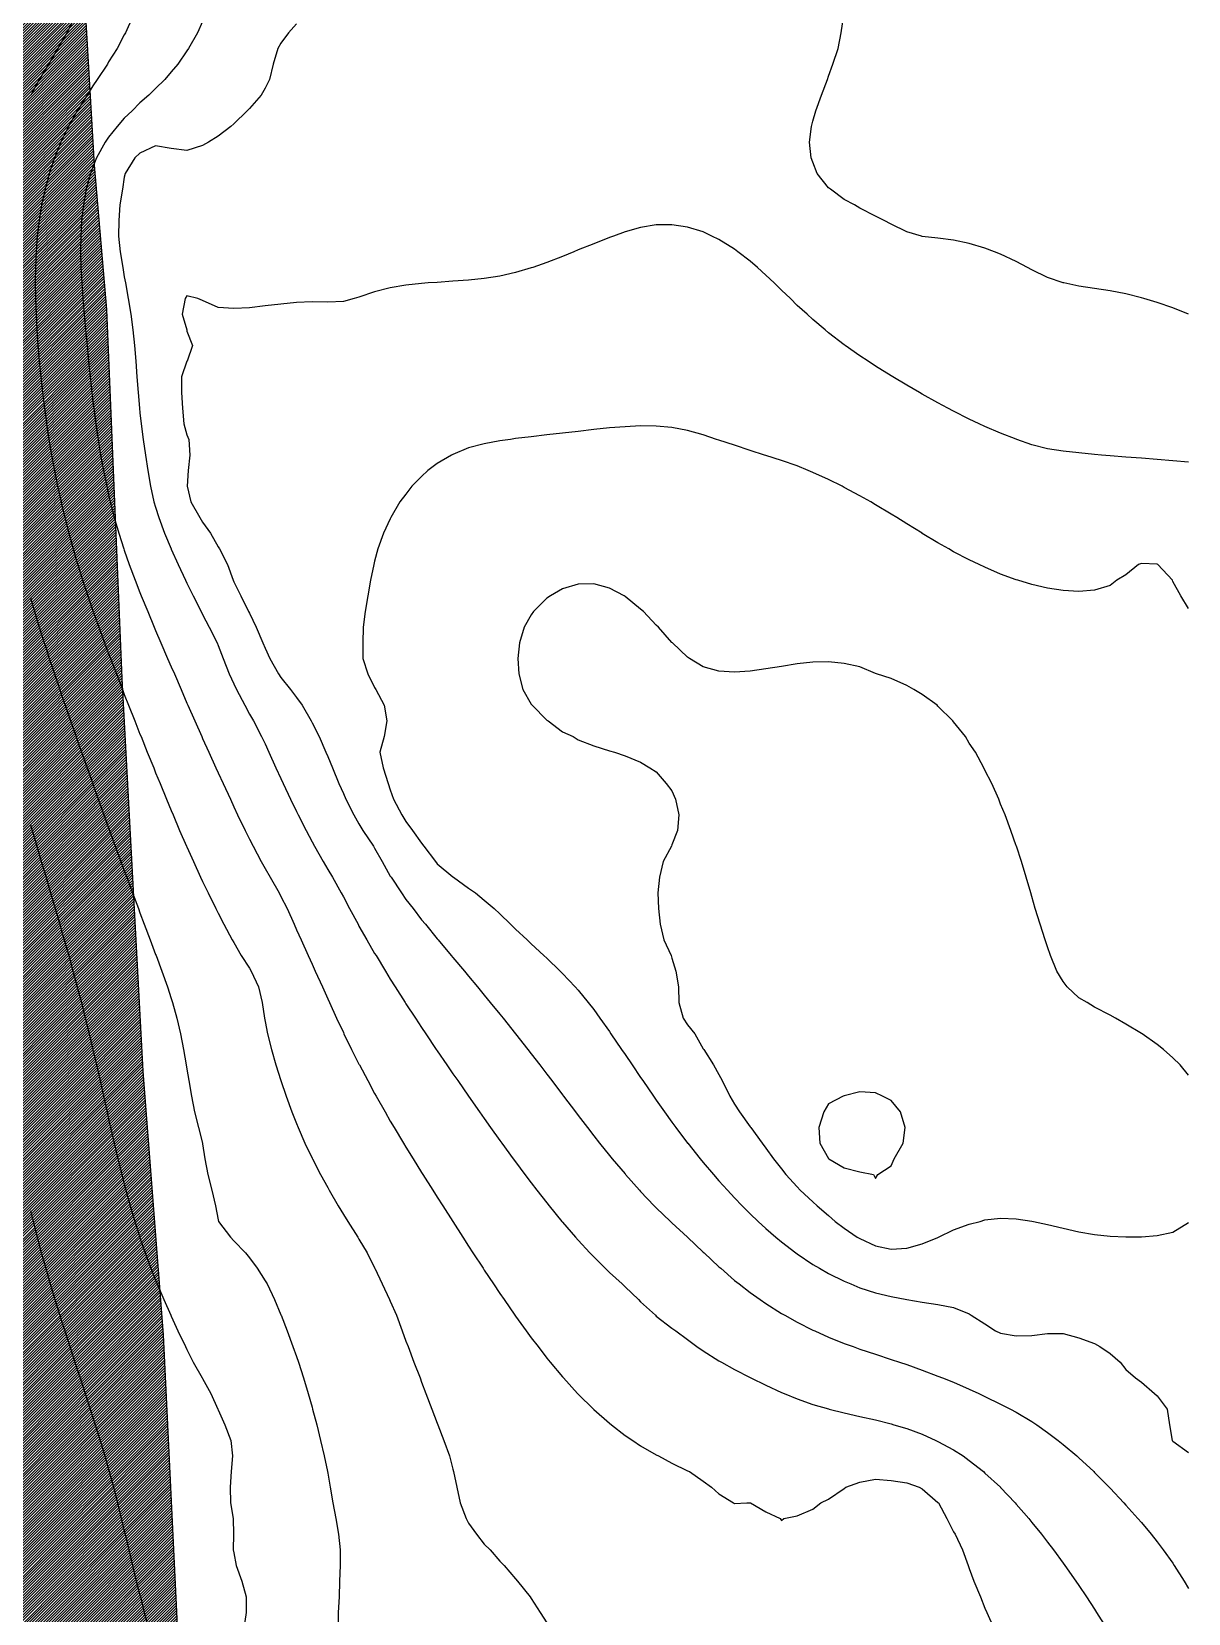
# Model space of a CAD drawing. Extents: x 771911 to 772814, y 1416488 to 1417835.
# Drawn here: x 772542.5 to 772616.4, y 1417124.1 to 1417225.3 of the extents above; entities that cross this region are included whole.
import ezdxf

# ---------------------------------------------------------------- set-up
doc = ezdxf.new("R2010")
doc.units = 0
doc.header["$MEASUREMENT"] = 0
doc.layers.get('0').update_dxf_attribs({"color": 1, "linetype": 'CONTINUOUS'})
for name, color, linetype in [('735.5', 1, 'CONTINUOUS'), ('736', 1, 'CONTINUOUS'), ('736.5', 1, 'CONTINUOUS'), ('737', 1, 'CONTINUOUS'), ('737.5', 1, 'CONTINUOUS'), ('738', 1, 'CONTINUOUS'), ('738.5', 1, 'CONTINUOUS'), ('739', 1, 'CONTINUOUS'), ('739.5', 1, 'CONTINUOUS'), ('740', 1, 'CONTINUOUS'), ('Kanakpura Main Road', 1, 'CONTINUOUS')]:
    doc.layers.add(name, color=color, linetype=linetype)

msp = doc.modelspace()

# ---------------------------------------------------------------- hatches: boundary and pattern name
at = {"linetype": 'Continuous', "true_color": 0x636466}
h = msp.add_hatch(dxfattribs=at)
h.set_pattern_fill('ANSI31', color=251)
h.set_pattern_definition([(45, (0, 0), (-0.088388347648, 0.088388347648), [])])
h.paths.add_polyline_path([(772529.66, 1416893.85), (772532.32, 1416941.95), (772532.56, 1416966), (772532.08, 1416979.35), (772531.03, 1417012.25), (772527.51, 1417083.57), (772524.21, 1417156.04), (772523.42, 1417176.69), (772522.11, 1417199.35), (772521.54, 1417204.53), (772521.05, 1417207.98), (772520.58, 1417211.49), (772520.29, 1417217.12), (772519.96, 1417226.82), (772519.82, 1417250.68), (772520.27, 1417268.56), (772522.61, 1417283.28), (772525.52, 1417301.45), (772526.87, 1417311.4), (772528.06, 1417322.29), (772529.49, 1417328.09), (772530.29, 1417332.65), (772531.74, 1417352.79), (772532.69, 1417364.6), (772533.33, 1417370.55), (772534.99, 1417383.73), (772537.3, 1417392.88), (772541.29, 1417406.73), (772544.4, 1417414.39), (772551.62, 1417429.21), (772563.11, 1417447.42), (772576.99, 1417467.41), (772604.65, 1417507.85), (772622.74, 1417492.16), (772603.42, 1417461.71), (772599.93, 1417456.85), (772593.29, 1417446.48), (772583.41, 1417431.31), (772582.3, 1417429.52), (772575.61, 1417418.57), (772571.91, 1417411.49), (772569.78, 1417407.41), (772568.06, 1417403.47), (772565.56, 1417396.61), (772562.34, 1417386.64), (772560.25, 1417377.39), (772558.28, 1417369.67), (772557.77, 1417366.34), (772557.67, 1417361.19), (772557.11, 1417346.71), (772555.32, 1417330.7), (772553.41, 1417314.17), (772552.2, 1417306.29), (772550.03, 1417297.52), (772548.02, 1417282.48), (772546.41, 1417270.37), (772545.44, 1417261.94), (772545.29, 1417258.03), (772545.12, 1417252.55), (772545.22, 1417247.14), (772545.57, 1417235.88), (772545.93, 1417226.66), (772546.5, 1417216.74), (772547.3, 1417207.52), (772548.28, 1417183.93), (772549.62, 1417158.82), (772550.92, 1417141.96), (772551.96, 1417120.25), (772552.23, 1417098.68), (772552.6, 1417091.32), (772552.68, 1417088.4), (772552.87, 1417085.52), (772553.39, 1417078.82), (772554.62, 1417051.48), (772555.09, 1417020.71), (772555.46, 1417014.29), (772555.87, 1417009.14), (772556.68, 1417005.34), (772556.73, 1416999.64), (772557.09, 1416989.63), (772557.21, 1416970), (772557.2, 1416959.93), (772556.93, 1416946.38), (772556.77, 1416928.62), (772556.41, 1416914.82), (772555.68, 1416893.59), (772554.62, 1416887.55), (772553.35, 1416875.8), (772551.92, 1416862.63), (772549.85, 1416853.31), (772547.31, 1416846.22), (772542.34, 1416834.85), (772537.47, 1416825.69), (772534.67, 1416821.41), (772528.16, 1416814.21), (772521.97, 1416808.55), (772517.52, 1416805.74), (772511.22, 1416802.51), (772503.23, 1416799.34), (772493.71, 1416796.43), (772482.91, 1416793.78), (772460.85, 1416789.87), (772437.88, 1416784.36), (772432.01, 1416782.35), (772424.86, 1416779.18), (772419.68, 1416775.1), (772414.33, 1416769.65), (772411, 1416761.66), (772406.77, 1416744.84), (772403.8, 1416731.13), (772397.72, 1416704.51), (772394.28, 1416690.6), (772389.52, 1416667.84), (772365.33, 1416672.9), (772371.18, 1416700.94), (772378.23, 1416728.23), (772383.63, 1416750.73), (772386.93, 1416763.48), (772389.63, 1416774.42), (772393.37, 1416782.52), (772400.12, 1416791.52), (772409.27, 1416799.17), (772422.92, 1416806.06), (772434.91, 1416810.71), (772448.26, 1416813.86), (772458.46, 1416815.81), (772475.85, 1416818.96), (772486.05, 1416821.06), (772495.05, 1416824.36), (772501.05, 1416827.21), (772507.5, 1416830.51), (772513.34, 1416835.46), (772525.19, 1416864.1)])

# ---------------------------------------------------------------- linework, layer by layer
at = {"layer": '735.5', "color": 0, "linetype": 'Continuous'}
msp.add_polyline3d([(772596.58, 1417152.21, 735.5), (772597.43, 1417152.77, 735.5), (772597.64, 1417153.21, 735.5), (772598.2, 1417154.21, 735.5), (772598.33, 1417155.21, 735.5), (772598.03, 1417156.21, 735.5), (772597.43, 1417156.94, 735.5), (772596.88, 1417157.21, 735.5), (772596.43, 1417157.44, 735.5), (772595.43, 1417157.5, 735.5), (772594.43, 1417157.24, 735.5), (772594.37, 1417157.21, 735.5), (772593.43, 1417156.72, 735.5), (772593.14, 1417156.21, 735.5), (772592.82, 1417155.21, 735.5), (772592.87, 1417154.21, 735.5), (772593.43, 1417153.23, 735.5), (772593.46, 1417153.21, 735.5), (772594.43, 1417152.64, 735.5), (772595.43, 1417152.38, 735.5), (772596.3, 1417152.21, 735.5), (772596.43, 1417151.95, 735.5), (772596.58, 1417152.21, 735.5)], dxfattribs=at)
at = {"layer": '736', "color": 0, "linetype": 'Continuous'}
for points in [[(772616.43, 1417158.56, 736), (772615.9, 1417159.21, 736), (772615.43, 1417159.67, 736), (772614.84, 1417160.21, 736), (772614.43, 1417160.53, 736), (772613.47, 1417161.21, 736), (772613.43, 1417161.23, 736), (772612.43, 1417161.83, 736), (772611.77, 1417162.21, 736), (772611.43, 1417162.39, 736), (772610.43, 1417162.91, 736), (772609.97, 1417163.21, 736), (772609.43, 1417163.51, 736), (772608.68, 1417164.21, 736), (772608.43, 1417164.54, 736), (772608.02, 1417165.21, 736), (772607.62, 1417166.21, 736), (772607.43, 1417166.77, 736), (772607.28, 1417167.21, 736), (772606.95, 1417168.21, 736), (772606.65, 1417169.21, 736), (772606.43, 1417169.98, 736), (772606.37, 1417170.21, 736), (772606.07, 1417171.21, 736), (772605.77, 1417172.21, 736), (772605.44, 1417173.21, 736), (772605.43, 1417173.22, 736), (772605.09, 1417174.21, 736), (772604.72, 1417175.21, 736), (772604.43, 1417175.89, 736), (772604.31, 1417176.21, 736), (772603.87, 1417177.21, 736), (772603.43, 1417178.07, 736), (772603.37, 1417178.21, 736), (772602.82, 1417179.21, 736), (772602.43, 1417179.79, 736), (772602.18, 1417180.21, 736), (772601.43, 1417181.15, 736), (772601.39, 1417181.21, 736), (772600.43, 1417182.15, 736), (772600.37, 1417182.21, 736), (772599.43, 1417182.9, 736), (772598.88, 1417183.21, 736), (772598.43, 1417183.47, 736), (772597.43, 1417183.93, 736), (772596.51, 1417184.21, 736), (772596.43, 1417184.24, 736), (772595.43, 1417184.66, 736), (772594.43, 1417184.89, 736), (772593.43, 1417184.99, 736), (772592.43, 1417184.97, 736), (772591.43, 1417184.86, 736), (772590.43, 1417184.69, 736), (772589.43, 1417184.53, 736), (772588.43, 1417184.39, 736), (772587.43, 1417184.33, 736), (772586.43, 1417184.39, 736), (772585.43, 1417184.66, 736), (772584.56, 1417185.21, 736), (772584.43, 1417185.28, 736), (772583.47, 1417186.21, 736), (772583.43, 1417186.23, 736), (772582.58, 1417187.21, 736), (772582.43, 1417187.33, 736), (772581.62, 1417188.21, 736), (772581.43, 1417188.35, 736), (772580.43, 1417189.16, 736), (772580.37, 1417189.21, 736), (772579.43, 1417189.7, 736), (772578.43, 1417189.97, 736), (772577.43, 1417189.95, 736), (772576.43, 1417189.65, 736), (772575.66, 1417189.21, 736), (772575.43, 1417189.06, 736), (772574.58, 1417188.21, 736), (772574.43, 1417187.99, 736), (772573.98, 1417187.21, 736), (772573.68, 1417186.21, 736), (772573.58, 1417185.21, 736), (772573.64, 1417184.21, 736), (772573.9, 1417183.21, 736), (772574.43, 1417182.27, 736), (772574.49, 1417182.21, 736), (772575.43, 1417181.25, 736), (772575.51, 1417181.21, 736), (772576.43, 1417180.52, 736), (772577.12, 1417180.21, 736), (772577.43, 1417180.01, 736), (772578.43, 1417179.61, 736), (772579.43, 1417179.3, 736), (772579.76, 1417179.21, 736), (772580.43, 1417178.98, 736), (772581.43, 1417178.58, 736), (772582.02, 1417178.21, 736), (772582.43, 1417177.95, 736), (772583.06, 1417177.21, 736), (772583.43, 1417176.73, 736), (772583.66, 1417176.21, 736), (772583.88, 1417175.21, 736), (772583.79, 1417174.21, 736), (772583.43, 1417173.28, 736), (772583.4, 1417173.21, 736), (772582.87, 1417172.21, 736), (772582.63, 1417171.21, 736), (772582.53, 1417170.21, 736), (772582.56, 1417169.21, 736), (772582.67, 1417168.21, 736), (772582.92, 1417167.21, 736), (772583.37, 1417166.21, 736), (772583.43, 1417166.03, 736), (772583.67, 1417165.21, 736), (772583.84, 1417164.21, 736), (772583.86, 1417163.21, 736), (772584.14, 1417162.21, 736), (772584.43, 1417161.77, 736), (772584.9, 1417161.21, 736), (772585.43, 1417160.25, 736), (772585.46, 1417160.21, 736), (772586.09, 1417159.21, 736), (772586.43, 1417158.6, 736), (772586.64, 1417158.21, 736), (772587.13, 1417157.21, 736), (772587.43, 1417156.7, 736), (772587.74, 1417156.21, 736), (772588.43, 1417155.25, 736), (772588.47, 1417155.21, 736), (772589.19, 1417154.21, 736), (772589.43, 1417153.89, 736), (772589.92, 1417153.21, 736), (772590.43, 1417152.57, 736), (772590.71, 1417152.21, 736), (772591.43, 1417151.41, 736), (772591.63, 1417151.21, 736), (772592.43, 1417150.45, 736), (772592.7, 1417150.21, 736), (772593.43, 1417149.58, 736), (772593.87, 1417149.21, 736), (772594.43, 1417148.78, 736), (772595.27, 1417148.21, 736), (772595.43, 1417148.11, 736), (772596.43, 1417147.64, 736), (772597.43, 1417147.44, 736), (772598.43, 1417147.5, 736), (772599.43, 1417147.78, 736), (772600.43, 1417148.19, 736), (772600.47, 1417148.21, 736)], [(772600.47, 1417148.21, 736), (772601.43, 1417148.66, 736), (772602.43, 1417149.04, 736), (772603.12, 1417149.21, 736), (772603.43, 1417149.3, 736), (772604.43, 1417149.41, 736), (772605.43, 1417149.38, 736), (772606.43, 1417149.23, 736), (772606.54, 1417149.21, 736), (772607.43, 1417149.02, 736), (772608.43, 1417148.78, 736), (772609.43, 1417148.55, 736), (772610.43, 1417148.37, 736), (772611.43, 1417148.27, 736), (772612.43, 1417148.22, 736), (772613.43, 1417148.23, 736), (772614.43, 1417148.3, 736), (772615.43, 1417148.53, 736), (772616.43, 1417149.13, 736)]]:
    msp.add_polyline3d(points, dxfattribs=at)
at = {"layer": '736.5', "color": 0, "linetype": 'Continuous'}
msp.add_polyline3d([(772616.43, 1417188.39, 736.5), (772615.94, 1417189.21, 736.5), (772615.43, 1417190.12, 736.5), (772615.41, 1417190.21, 736.5), (772614.49, 1417191.21, 736.5), (772614.43, 1417191.24, 736.5), (772613.43, 1417191.28, 736.5), (772613.24, 1417191.21, 736.5), (772612.43, 1417190.54, 736.5), (772611.86, 1417190.21, 736.5), (772611.43, 1417189.86, 736.5), (772610.43, 1417189.57, 736.5), (772609.43, 1417189.49, 736.5), (772608.43, 1417189.54, 736.5), (772607.43, 1417189.7, 736.5), (772606.43, 1417189.93, 736.5), (772605.54, 1417190.21, 736.5), (772605.43, 1417190.24, 736.5), (772604.43, 1417190.6, 736.5), (772603.43, 1417191.03, 736.5), (772603.06, 1417191.21, 736.5), (772602.43, 1417191.5, 736.5), (772601.43, 1417192.02, 736.5), (772601.12, 1417192.21, 736.5), (772600.43, 1417192.59, 736.5), (772599.43, 1417193.19, 736.5), (772599.41, 1417193.21, 736.5), (772598.43, 1417193.8, 736.5), (772597.8, 1417194.21, 736.5), (772597.43, 1417194.43, 736.5), (772596.43, 1417195.03, 736.5), (772596.13, 1417195.21, 736.5), (772595.43, 1417195.61, 736.5), (772594.43, 1417196.14, 736.5), (772594.3, 1417196.21, 736.5), (772593.43, 1417196.64, 736.5), (772592.43, 1417197.09, 736.5), (772592.14, 1417197.21, 736.5), (772591.43, 1417197.51, 736.5), (772590.43, 1417197.87, 736.5), (772589.43, 1417198.18, 736.5), (772589.34, 1417198.21, 736.5), (772588.43, 1417198.5, 736.5), (772587.43, 1417198.83, 736.5), (772586.43, 1417199.16, 736.5), (772586.27, 1417199.21, 736.5), (772585.43, 1417199.49, 736.5), (772584.43, 1417199.77, 736.5), (772583.43, 1417199.96, 736.5), (772582.43, 1417200.05, 736.5), (772581.43, 1417200.07, 736.5), (772580.43, 1417200.02, 736.5), (772579.43, 1417199.94, 736.5), (772578.43, 1417199.84, 736.5), (772577.43, 1417199.72, 736.5), (772576.43, 1417199.61, 736.5), (772575.43, 1417199.5, 736.5), (772574.43, 1417199.38, 736.5), (772573.43, 1417199.26, 736.5), (772573.11, 1417199.21, 736.5), (772572.43, 1417199.11, 736.5), (772571.43, 1417198.93, 736.5), (772570.43, 1417198.66, 736.5), (772569.43, 1417198.25, 736.5), (772569.35, 1417198.21, 736.5), (772568.43, 1417197.67, 736.5), (772567.82, 1417197.21, 736.5), (772567.43, 1417196.84, 736.5), (772566.8, 1417196.21, 736.5), (772566.43, 1417195.7, 736.5), (772566.05, 1417195.21, 736.5), (772565.47, 1417194.21, 736.5), (772565.43, 1417194.13, 736.5), (772564.99, 1417193.21, 736.5), (772564.64, 1417192.21, 736.5), (772564.43, 1417191.43, 736.5), (772564.37, 1417191.21, 736.5), (772564.16, 1417190.21, 736.5), (772563.99, 1417189.21, 736.5), (772563.82, 1417188.21, 736.5), (772563.7, 1417187.21, 736.5), (772563.67, 1417186.21, 736.5), (772563.68, 1417185.21, 736.5), (772564, 1417184.21, 736.5), (772564.43, 1417183.35, 736.5), (772564.51, 1417183.21, 736.5), (772565.04, 1417182.21, 736.5), (772565.22, 1417181.21, 736.5), (772565.04, 1417180.21, 736.5), (772564.77, 1417179.21, 736.5), (772564.97, 1417178.21, 736.5), (772565.3, 1417177.21, 736.5), (772565.43, 1417176.8, 736.5), (772565.64, 1417176.21, 736.5), (772566.16, 1417175.21, 736.5), (772566.43, 1417174.78, 736.5), (772566.86, 1417174.21, 736.5), (772567.43, 1417173.4, 736.5), (772567.57, 1417173.21, 736.5), (772568.31, 1417172.21, 736.5), (772568.43, 1417172.07, 736.5), (772569.43, 1417171.23, 736.5), (772569.47, 1417171.21, 736.5), (772570.43, 1417170.51, 736.5), (772570.88, 1417170.21, 736.5), (772571.43, 1417169.75, 736.5), (772572.07, 1417169.21, 736.5), (772572.43, 1417168.87, 736.5), (772573.12, 1417168.21, 736.5), (772573.43, 1417167.9, 736.5), (772574.17, 1417167.21, 736.5), (772574.43, 1417166.95, 736.5), (772575.25, 1417166.21, 736.5), (772575.43, 1417166.03, 736.5), (772576.29, 1417165.21, 736.5), (772576.43, 1417165.06, 736.5), (772577.25, 1417164.21, 736.5), (772577.43, 1417163.99, 736.5), (772578.08, 1417163.21, 736.5), (772578.43, 1417162.75, 736.5), (772578.83, 1417162.21, 736.5), (772579.43, 1417161.35, 736.5), (772579.53, 1417161.21, 736.5), (772580.21, 1417160.21, 736.5), (772580.43, 1417159.88, 736.5), (772580.88, 1417159.21, 736.5), (772581.43, 1417158.4, 736.5), (772581.56, 1417158.21, 736.5), (772582.25, 1417157.21, 736.5), (772582.43, 1417156.95, 736.5), (772582.95, 1417156.21, 736.5), (772583.43, 1417155.55, 736.5), (772583.68, 1417155.21, 736.5), (772584.43, 1417154.22, 736.5), (772584.44, 1417154.21, 736.5), (772585.24, 1417153.21, 736.5), (772585.43, 1417152.98, 736.5), (772586.08, 1417152.21, 736.5), (772586.43, 1417151.81, 736.5), (772586.97, 1417151.21, 736.5), (772587.43, 1417150.71, 736.5), (772587.91, 1417150.21, 736.5), (772588.43, 1417149.69, 736.5), (772588.94, 1417149.21, 736.5), (772589.43, 1417148.76, 736.5), (772590.06, 1417148.21, 736.5), (772590.43, 1417147.9, 736.5), (772591.34, 1417147.21, 736.5), (772591.43, 1417147.14, 736.5), (772592.43, 1417146.46, 736.5), (772592.86, 1417146.21, 736.5), (772593.43, 1417145.88, 736.5), (772594.43, 1417145.38, 736.5), (772594.86, 1417145.21, 736.5), (772595.43, 1417144.97, 736.5), (772596.43, 1417144.65, 736.5), (772597.43, 1417144.4, 736.5), (772598.43, 1417144.21, 736.5), (772598.44, 1417144.21, 736.5), (772599.43, 1417144.04, 736.5), (772600.43, 1417143.9, 736.5), (772601.43, 1417143.71, 736.5), (772602.43, 1417143.3, 736.5), (772602.55, 1417143.21, 736.5), (772603.43, 1417142.65, 736.5), (772604.1, 1417142.21, 736.5), (772604.43, 1417142.06, 736.5), (772605.43, 1417141.89, 736.5), (772606.43, 1417141.92, 736.5), (772607.43, 1417142.05, 736.5), (772608.43, 1417142.04, 736.5), (772609.43, 1417141.76, 736.5), (772610.43, 1417141.4, 736.5), (772610.78, 1417141.21, 736.5), (772611.43, 1417140.76, 736.5), (772612.07, 1417140.21, 736.5), (772612.43, 1417139.74, 736.5), (772613.06, 1417139.21, 736.5), (772613.43, 1417138.94, 736.5), (772614.27, 1417138.21, 736.5), (772614.43, 1417138.06, 736.5), (772615.07, 1417137.21, 736.5), (772615.22, 1417136.21, 736.5), (772615.4, 1417135.21, 736.5), (772615.43, 1417135.16, 736.5), (772616.43, 1417134.44, 736.5)], dxfattribs=at)
at = {"layer": '737', "color": 0, "linetype": 'Continuous'}
msp.add_polyline3d([(772616.43, 1417197.75, 737), (772615.43, 1417197.84, 737), (772614.43, 1417197.92, 737), (772613.43, 1417198, 737), (772612.43, 1417198.08, 737), (772611.43, 1417198.16, 737), (772610.88, 1417198.21, 737), (772610.43, 1417198.25, 737), (772609.43, 1417198.35, 737), (772608.43, 1417198.46, 737), (772607.43, 1417198.6, 737), (772606.43, 1417198.87, 737), (772605.48, 1417199.21, 737), (772605.43, 1417199.22, 737), (772604.43, 1417199.61, 737), (772603.43, 1417200.04, 737), (772603.07, 1417200.21, 737), (772602.43, 1417200.51, 737), (772601.43, 1417201.01, 737), (772601.06, 1417201.21, 737), (772600.43, 1417201.54, 737), (772599.43, 1417202.1, 737), (772599.25, 1417202.21, 737), (772598.43, 1417202.68, 737), (772597.55, 1417203.21, 737), (772597.43, 1417203.28, 737), (772596.43, 1417203.9, 737), (772595.96, 1417204.21, 737), (772595.43, 1417204.55, 737), (772594.5, 1417205.21, 737), (772594.43, 1417205.26, 737), (772593.43, 1417206.03, 737), (772593.22, 1417206.21, 737), (772592.43, 1417206.87, 737), (772592.07, 1417207.21, 737), (772591.43, 1417207.78, 737), (772591, 1417208.21, 737), (772590.43, 1417208.75, 737), (772589.97, 1417209.21, 737), (772589.43, 1417209.71, 737), (772588.89, 1417210.21, 737), (772588.43, 1417210.6, 737), (772587.65, 1417211.21, 737), (772587.43, 1417211.37, 737), (772586.43, 1417212, 737), (772585.97, 1417212.21, 737), (772585.43, 1417212.47, 737), (772584.43, 1417212.78, 737), (772583.43, 1417212.93, 737), (772582.43, 1417212.92, 737), (772581.43, 1417212.76, 737), (772580.43, 1417212.48, 737), (772579.7, 1417212.21, 737), (772579.43, 1417212.11, 737), (772578.43, 1417211.72, 737), (772577.43, 1417211.32, 737), (772577.17, 1417211.21, 737), (772576.43, 1417210.91, 737), (772575.43, 1417210.52, 737), (772574.53, 1417210.21, 737), (772574.43, 1417210.17, 737), (772573.43, 1417209.87, 737), (772572.43, 1417209.64, 737), (772571.43, 1417209.49, 737), (772570.43, 1417209.39, 737), (772569.43, 1417209.32, 737), (772568.43, 1417209.25, 737), (772567.85, 1417209.21, 737), (772567.43, 1417209.17, 737), (772566.43, 1417209.06, 737), (772565.43, 1417208.9, 737), (772564.43, 1417208.65, 737), (772563.43, 1417208.31, 737), (772563.13, 1417208.21, 737), (772562.43, 1417208.02, 737), (772561.43, 1417207.98, 737), (772560.43, 1417208.01, 737), (772559.43, 1417207.96, 737), (772558.43, 1417207.86, 737), (772557.43, 1417207.74, 737), (772556.43, 1417207.63, 737), (772555.43, 1417207.58, 737), (772554.43, 1417207.65, 737), (772553.43, 1417208.09, 737), (772553.13, 1417208.21, 737), (772552.43, 1417208.38, 737), (772552.33, 1417208.21, 737), (772552.14, 1417207.21, 737), (772552.42, 1417206.21, 737), (772552.43, 1417206.13, 737), (772552.79, 1417205.21, 737), (772552.44, 1417204.21, 737), (772552.43, 1417204.2, 737), (772552.09, 1417203.21, 737), (772552.08, 1417202.21, 737), (772552.15, 1417201.21, 737), (772552.23, 1417200.21, 737), (772552.43, 1417199.5, 737), (772552.55, 1417199.21, 737), (772552.63, 1417198.21, 737), (772552.51, 1417197.21, 737), (772552.44, 1417196.21, 737), (772552.69, 1417195.21, 737), (772553.26, 1417194.21, 737), (772553.43, 1417193.92, 737), (772553.94, 1417193.21, 737), (772554.43, 1417192.34, 737), (772554.51, 1417192.21, 737), (772555.02, 1417191.21, 737), (772555.38, 1417190.21, 737), (772555.43, 1417190.1, 737), (772555.87, 1417189.21, 737), (772556.38, 1417188.21, 737), (772556.43, 1417188.1, 737), (772556.86, 1417187.21, 737), (772557.29, 1417186.21, 737), (772557.43, 1417185.87, 737), (772557.73, 1417185.21, 737), (772558.29, 1417184.21, 737), (772558.43, 1417183.98, 737), (772559.06, 1417183.21, 737), (772559.43, 1417182.7, 737), (772559.8, 1417182.21, 737), (772560.38, 1417181.21, 737), (772560.43, 1417181.09, 737), (772560.89, 1417180.21, 737), (772561.32, 1417179.21, 737), (772561.43, 1417178.94, 737), (772561.73, 1417178.21, 737), (772562.14, 1417177.21, 737), (772562.43, 1417176.57, 737), (772562.59, 1417176.21, 737), (772563.1, 1417175.21, 737), (772563.43, 1417174.63, 737), (772563.68, 1417174.21, 737), (772564.35, 1417173.21, 737), (772564.43, 1417173.07, 737), (772564.91, 1417172.21, 737), (772565.43, 1417171.29, 737), (772565.48, 1417171.21, 737), (772566.15, 1417170.21, 737), (772566.43, 1417169.8, 737), (772566.89, 1417169.21, 737), (772567.43, 1417168.5, 737), (772567.68, 1417168.21, 737), (772568.43, 1417167.28, 737), (772568.5, 1417167.21, 737), (772569.33, 1417166.21, 737), (772569.43, 1417166.08, 737), (772570.17, 1417165.21, 737), (772570.43, 1417164.88, 737), (772571, 1417164.21, 737), (772571.43, 1417163.67, 737), (772571.82, 1417163.21, 737), (772572.43, 1417162.45, 737), (772572.64, 1417162.21, 737), (772573.43, 1417161.21, 737), (772573.44, 1417161.21, 737), (772574.22, 1417160.21, 737), (772574.43, 1417159.93, 737), (772574.99, 1417159.21, 737), (772575.43, 1417158.62, 737), (772575.75, 1417158.21, 737), (772576.43, 1417157.3, 737), (772576.5, 1417157.21, 737), (772577.26, 1417156.21, 737), (772577.43, 1417155.98, 737), (772578.03, 1417155.21, 737), (772578.43, 1417154.68, 737), (772578.81, 1417154.21, 737), (772579.43, 1417153.43, 737), (772579.61, 1417153.21, 737), (772580.43, 1417152.24, 737), (772580.46, 1417152.21, 737), (772581.35, 1417151.21, 737), (772581.43, 1417151.12, 737), (772582.3, 1417150.21, 737), (772582.43, 1417150.08, 737), (772583.34, 1417149.21, 737), (772583.43, 1417149.12, 737), (772584.42, 1417148.21, 737), (772584.43, 1417148.2, 737), (772585.43, 1417147.25, 737), (772585.48, 1417147.21, 737), (772586.43, 1417146.31, 737), (772586.55, 1417146.21, 737), (772587.43, 1417145.44, 737), (772587.73, 1417145.21, 737), (772588.43, 1417144.66, 737), (772589.06, 1417144.21, 737), (772589.43, 1417143.95, 737), (772590.43, 1417143.32, 737), (772590.64, 1417143.21, 737), (772591.43, 1417142.76, 737), (772592.43, 1417142.26, 737), (772592.56, 1417142.21, 737), (772593.43, 1417141.81, 737), (772594.43, 1417141.41, 737), (772595, 1417141.21, 737), (772595.43, 1417141.05, 737), (772596.43, 1417140.71, 737), (772597.43, 1417140.38, 737), (772597.97, 1417140.21, 737), (772598.43, 1417140.05, 737), (772599.43, 1417139.7, 737), (772600.43, 1417139.32, 737), (772600.72, 1417139.21, 737), (772601.43, 1417138.92, 737), (772602.43, 1417138.48, 737), (772603.04, 1417138.21, 737), (772603.43, 1417138.02, 737), (772604.43, 1417137.53, 737), (772605.07, 1417137.21, 737), (772605.43, 1417137.01, 737), (772606.43, 1417136.41, 737), (772606.75, 1417136.21, 737), (772607.43, 1417135.72, 737), (772608.11, 1417135.21, 737), (772608.43, 1417134.95, 737), (772609.3, 1417134.21, 737), (772609.43, 1417134.09, 737), (772610.38, 1417133.21, 737), (772610.43, 1417133.16, 737), (772611.38, 1417132.21, 737), (772611.43, 1417132.15, 737), (772612.31, 1417131.21, 737), (772612.43, 1417131.07, 737), (772613.21, 1417130.21, 737), (772613.43, 1417129.95, 737), (772614.06, 1417129.21, 737), (772614.43, 1417128.73, 737), (772614.83, 1417128.21, 737), (772615.43, 1417127.35, 737), (772615.53, 1417127.21, 737), (772616.17, 1417126.21, 737), (772616.43, 1417125.74, 737)], dxfattribs=at)
at = {"layer": '737.5', "color": 0, "linetype": 'Continuous'}
for points in [[(772616.43, 1417207.22, 737.5), (772615.43, 1417207.62, 737.5), (772614.43, 1417207.97, 737.5), (772613.59, 1417208.21, 737.5), (772613.43, 1417208.26, 737.5), (772612.43, 1417208.51, 737.5), (772611.43, 1417208.7, 737.5), (772610.43, 1417208.85, 737.5), (772609.43, 1417209, 737.5), (772608.47, 1417209.21, 737.5), (772608.43, 1417209.21, 737.5), (772607.43, 1417209.56, 737.5), (772606.43, 1417210.05, 737.5), (772606.15, 1417210.21, 737.5), (772605.43, 1417210.58, 737.5), (772604.43, 1417211.05, 737.5), (772604.04, 1417211.21, 737.5), (772603.43, 1417211.44, 737.5), (772602.43, 1417211.74, 737.5), (772601.43, 1417211.95, 737.5), (772600.43, 1417212.08, 737.5), (772599.43, 1417212.19, 737.5), (772599.38, 1417212.21, 737.5), (772598.43, 1417212.48, 737.5), (772597.43, 1417212.98, 737.5), (772596.99, 1417213.21, 737.5), (772596.43, 1417213.49, 737.5), (772595.43, 1417214, 737.5), (772595.1, 1417214.21, 737.5), (772594.43, 1417214.54, 737.5), (772593.56, 1417215.21, 737.5), (772593.43, 1417215.3, 737.5), (772592.7, 1417216.21, 737.5), (772592.43, 1417216.94, 737.5), (772592.32, 1417217.21, 737.5), (772592.22, 1417218.21, 737.5), (772592.35, 1417219.21, 737.5), (772592.43, 1417219.55, 737.5), (772592.62, 1417220.21, 737.5), (772592.98, 1417221.21, 737.5), (772593.36, 1417222.21, 737.5), (772593.43, 1417222.43, 737.5), (772593.72, 1417223.21, 737.5), (772594.05, 1417224.21, 737.5), (772594.25, 1417225.21, 737.5), (772594.39, 1417226.21, 737.5)], [(772559.43, 1417225.78, 737.5), (772558.92, 1417225.21, 737.5), (772558.43, 1417224.55, 737.5), (772558.24, 1417224.21, 737.5), (772557.95, 1417223.21, 737.5), (772557.72, 1417222.21, 737.5), (772557.43, 1417221.66, 737.5), (772557.17, 1417221.21, 737.5), (772556.43, 1417220.37, 737.5), (772556.28, 1417220.21, 737.5), (772555.43, 1417219.38, 737.5), (772555.23, 1417219.21, 737.5), (772554.43, 1417218.59, 737.5), (772553.82, 1417218.21, 737.5), (772553.43, 1417217.99, 737.5), (772552.43, 1417217.68, 737.5), (772551.43, 1417217.81, 737.5), (772550.43, 1417217.98, 737.5), (772549.43, 1417217.52, 737.5), (772549.11, 1417217.21, 737.5), (772548.49, 1417216.21, 737.5), (772548.43, 1417215.97, 737.5), (772548.32, 1417215.21, 737.5), (772548.15, 1417214.21, 737.5), (772548.08, 1417213.21, 737.5), (772548.06, 1417212.21, 737.5), (772548.16, 1417211.21, 737.5), (772548.33, 1417210.21, 737.5), (772548.43, 1417209.6, 737.5), (772548.51, 1417209.21, 737.5), (772548.68, 1417208.21, 737.5), (772548.84, 1417207.21, 737.5), (772548.97, 1417206.21, 737.5), (772549.08, 1417205.21, 737.5), (772549.17, 1417204.21, 737.5), (772549.24, 1417203.21, 737.5), (772549.31, 1417202.21, 737.5), (772549.4, 1417201.21, 737.5), (772549.43, 1417200.9, 737.5), (772549.51, 1417200.21, 737.5), (772549.64, 1417199.21, 737.5), (772549.78, 1417198.21, 737.5), (772549.93, 1417197.21, 737.5), (772550.1, 1417196.21, 737.5), (772550.33, 1417195.21, 737.5), (772550.43, 1417194.87, 737.5), (772550.63, 1417194.21, 737.5), (772551, 1417193.21, 737.5), (772551.42, 1417192.21, 737.5), (772551.43, 1417192.18, 737.5), (772551.87, 1417191.21, 737.5), (772552.34, 1417190.21, 737.5), (772552.43, 1417190.01, 737.5), (772552.83, 1417189.21, 737.5), (772553.34, 1417188.21, 737.5), (772553.43, 1417188.01, 737.5), (772553.85, 1417187.21, 737.5), (772554.37, 1417186.21, 737.5), (772554.43, 1417186.04, 737.5), (772554.74, 1417185.21, 737.5), (772555.14, 1417184.21, 737.5), (772555.43, 1417183.58, 737.5), (772555.61, 1417183.21, 737.5), (772556.13, 1417182.21, 737.5), (772556.43, 1417181.64, 737.5), (772556.69, 1417181.21, 737.5), (772557.21, 1417180.21, 737.5), (772557.43, 1417179.74, 737.5), (772557.67, 1417179.21, 737.5), (772558.12, 1417178.21, 737.5), (772558.43, 1417177.53, 737.5), (772558.58, 1417177.21, 737.5), (772559.05, 1417176.21, 737.5), (772559.43, 1417175.42, 737.5), (772559.54, 1417175.21, 737.5), (772560.05, 1417174.21, 737.5), (772560.43, 1417173.48, 737.5), (772560.58, 1417173.21, 737.5), (772561.14, 1417172.21, 737.5), (772561.43, 1417171.7, 737.5), (772561.73, 1417171.21, 737.5), (772562.3, 1417170.21, 737.5), (772562.43, 1417169.96, 737.5), (772562.83, 1417169.21, 737.5), (772563.37, 1417168.21, 737.5), (772563.43, 1417168.08, 737.5), (772563.93, 1417167.21, 737.5), (772564.43, 1417166.34, 737.5), (772564.52, 1417166.21, 737.5), (772565.13, 1417165.21, 737.5), (772565.43, 1417164.7, 737.5), (772565.75, 1417164.21, 737.5), (772566.39, 1417163.21, 737.5), (772566.43, 1417163.13, 737.5), (772567.04, 1417162.21, 737.5), (772567.43, 1417161.6, 737.5), (772567.7, 1417161.21, 737.5), (772568.37, 1417160.21, 737.5), (772568.43, 1417160.11, 737.5), (772569.05, 1417159.21, 737.5), (772569.43, 1417158.65, 737.5), (772569.74, 1417158.21, 737.5), (772570.43, 1417157.21, 737.5), (772570.43, 1417157.21, 737.5), (772571.13, 1417156.21, 737.5), (772571.43, 1417155.78, 737.5), (772571.84, 1417155.21, 737.5), (772572.43, 1417154.38, 737.5), (772572.56, 1417154.21, 737.5), (772573.29, 1417153.21, 737.5), (772573.43, 1417153.01, 737.5), (772574.03, 1417152.21, 737.5), (772574.43, 1417151.67, 737.5), (772574.79, 1417151.21, 737.5), (772575.43, 1417150.39, 737.5), (772575.58, 1417150.21, 737.5), (772576.4, 1417149.21, 737.5), (772576.43, 1417149.17, 737.5), (772577.26, 1417148.21, 737.5), (772577.43, 1417148.01, 737.5), (772578.18, 1417147.21, 737.5), (772578.43, 1417146.94, 737.5), (772579.17, 1417146.21, 737.5), (772579.43, 1417145.95, 737.5), (772580.24, 1417145.21, 737.5), (772580.43, 1417145.02, 737.5), (772581.29, 1417144.21, 737.5), (772581.43, 1417144.07, 737.5), (772582.38, 1417143.21, 737.5), (772582.43, 1417143.16, 737.5), (772583.43, 1417142.39, 737.5), (772583.68, 1417142.21, 737.5), (772584.43, 1417141.65, 737.5), (772585.03, 1417141.21, 737.5), (772585.43, 1417140.94, 737.5), (772586.43, 1417140.3, 737.5), (772586.6, 1417140.21, 737.5), (772587.43, 1417139.74, 737.5), (772588.43, 1417139.22, 737.5), (772588.47, 1417139.21, 737.5), (772589.43, 1417138.73, 737.5), (772590.43, 1417138.28, 737.5), (772590.61, 1417138.21, 737.5), (772591.43, 1417137.87, 737.5), (772592.43, 1417137.51, 737.5), (772593.43, 1417137.22, 737.5), (772593.48, 1417137.21, 737.5), (772594.43, 1417136.97, 737.5), (772595.43, 1417136.74, 737.5), (772596.43, 1417136.52, 737.5), (772597.43, 1417136.26, 737.5), (772597.6, 1417136.21, 737.5), (772598.43, 1417135.96, 737.5), (772599.43, 1417135.6, 737.5), (772600.3, 1417135.21, 737.5), (772600.43, 1417135.14, 737.5), (772601.43, 1417134.6, 737.5), (772602.04, 1417134.21, 737.5), (772602.43, 1417133.92, 737.5), (772603.34, 1417133.21, 737.5), (772603.43, 1417133.12, 737.5), (772604.42, 1417132.21, 737.5), (772604.43, 1417132.19, 737.5), (772605.37, 1417131.21, 737.5), (772605.43, 1417131.13, 737.5), (772606.24, 1417130.21, 737.5), (772606.43, 1417129.95, 737.5), (772607.04, 1417129.21, 737.5), (772607.43, 1417128.69, 737.5), (772607.81, 1417128.21, 737.5), (772608.43, 1417127.35, 737.5), (772608.54, 1417127.21, 737.5), (772609.25, 1417126.21, 737.5), (772609.43, 1417125.93, 737.5), (772609.92, 1417125.21, 737.5), (772610.43, 1417124.42, 737.5), (772610.57, 1417124.21, 737.5), (772611.19, 1417123.21, 737.5)]]:
    msp.add_polyline3d(points, dxfattribs=at)
at = {"layer": '738', "color": 0, "linetype": 'Continuous'}
msp.add_polyline3d([(772553.43, 1417225.93, 738), (772553.1, 1417225.21, 738), (772552.53, 1417224.21, 738), (772552.43, 1417224.06, 738), (772551.85, 1417223.21, 738), (772551.43, 1417222.71, 738), (772551.02, 1417222.21, 738), (772550.43, 1417221.65, 738), (772550.01, 1417221.21, 738), (772549.43, 1417220.72, 738), (772548.94, 1417220.21, 738), (772548.43, 1417219.75, 738), (772547.97, 1417219.21, 738), (772547.43, 1417218.54, 738), (772547.21, 1417218.21, 738), (772546.66, 1417217.21, 738), (772546.43, 1417216.62, 738), (772546.27, 1417216.21, 738), (772546, 1417215.21, 738), (772545.82, 1417214.21, 738), (772545.7, 1417213.21, 738), (772545.65, 1417212.21, 738), (772545.63, 1417211.21, 738), (772545.66, 1417210.21, 738), (772545.71, 1417209.21, 738), (772545.78, 1417208.21, 738), (772545.87, 1417207.21, 738), (772545.96, 1417206.21, 738), (772546.05, 1417205.21, 738), (772546.15, 1417204.21, 738), (772546.25, 1417203.21, 738), (772546.36, 1417202.21, 738), (772546.43, 1417201.62, 738), (772546.48, 1417201.21, 738), (772546.61, 1417200.21, 738), (772546.76, 1417199.21, 738), (772546.92, 1417198.21, 738), (772547.1, 1417197.21, 738), (772547.31, 1417196.21, 738), (772547.43, 1417195.66, 738), (772547.54, 1417195.21, 738), (772547.79, 1417194.21, 738), (772548.08, 1417193.21, 738), (772548.41, 1417192.21, 738), (772548.43, 1417192.13, 738), (772548.75, 1417191.21, 738), (772549.13, 1417190.21, 738), (772549.43, 1417189.43, 738), (772549.52, 1417189.21, 738), (772549.93, 1417188.21, 738), (772550.35, 1417187.21, 738), (772550.43, 1417187, 738), (772550.77, 1417186.21, 738), (772551.2, 1417185.21, 738), (772551.43, 1417184.66, 738), (772551.63, 1417184.21, 738), (772552.06, 1417183.21, 738), (772552.43, 1417182.34, 738), (772552.49, 1417182.21, 738), (772552.93, 1417181.21, 738), (772553.38, 1417180.21, 738), (772553.43, 1417180.09, 738), (772553.84, 1417179.21, 738), (772554.29, 1417178.21, 738), (772554.43, 1417177.89, 738), (772554.75, 1417177.21, 738), (772555.21, 1417176.21, 738), (772555.43, 1417175.72, 738), (772555.67, 1417175.21, 738), (772556.16, 1417174.21, 738), (772556.43, 1417173.65, 738), (772556.66, 1417173.21, 738), (772557.18, 1417172.21, 738), (772557.43, 1417171.77, 738), (772557.75, 1417171.21, 738), (772558.32, 1417170.21, 738), (772558.43, 1417169.99, 738), (772558.84, 1417169.21, 738), (772559.28, 1417168.21, 738), (772559.43, 1417167.86, 738), (772559.73, 1417167.21, 738), (772560.18, 1417166.21, 738), (772560.43, 1417165.65, 738), (772560.64, 1417165.21, 738), (772561.09, 1417164.21, 738), (772561.43, 1417163.44, 738), (772561.54, 1417163.21, 738), (772562, 1417162.21, 738), (772562.43, 1417161.29, 738), (772562.47, 1417161.21, 738), (772562.96, 1417160.21, 738), (772563.43, 1417159.26, 738), (772563.46, 1417159.21, 738), (772563.99, 1417158.21, 738), (772564.43, 1417157.38, 738), (772564.53, 1417157.21, 738), (772565.1, 1417156.21, 738), (772565.43, 1417155.62, 738), (772565.68, 1417155.21, 738), (772566.28, 1417154.21, 738), (772566.43, 1417153.95, 738), (772566.89, 1417153.21, 738), (772567.43, 1417152.34, 738), (772567.52, 1417152.21, 738), (772568.15, 1417151.21, 738), (772568.43, 1417150.76, 738), (772568.79, 1417150.21, 738), (772569.43, 1417149.21, 738), (772569.43, 1417149.2, 738), (772570.07, 1417148.21, 738), (772570.43, 1417147.63, 738), (772570.71, 1417147.21, 738), (772571.36, 1417146.21, 738), (772571.43, 1417146.09, 738), (772572.02, 1417145.21, 738), (772572.43, 1417144.59, 738), (772572.7, 1417144.21, 738), (772573.39, 1417143.21, 738), (772573.43, 1417143.15, 738), (772574.12, 1417142.21, 738), (772574.43, 1417141.77, 738), (772574.87, 1417141.21, 738), (772575.43, 1417140.47, 738), (772575.65, 1417140.21, 738), (772576.43, 1417139.27, 738), (772576.49, 1417139.21, 738), (772577.4, 1417138.21, 738), (772577.43, 1417138.17, 738), (772578.41, 1417137.21, 738), (772578.43, 1417137.19, 738), (772579.43, 1417136.31, 738), (772579.56, 1417136.21, 738), (772580.43, 1417135.53, 738), (772580.92, 1417135.21, 738), (772581.43, 1417134.86, 738), (772582.43, 1417134.28, 738), (772582.58, 1417134.21, 738), (772583.43, 1417133.76, 738), (772584.43, 1417133.27, 738), (772584.55, 1417133.21, 738), (772585.43, 1417132.59, 738), (772585.95, 1417132.21, 738), (772586.43, 1417131.79, 738), (772587.37, 1417131.21, 738), (772587.43, 1417131.17, 738), (772588.21, 1417131.21, 738), (772588.43, 1417131.22, 738), (772588.46, 1417131.21, 738), (772589.43, 1417130.64, 738), (772590.34, 1417130.21, 738), (772590.43, 1417130.08, 738), (772590.58, 1417130.21, 738), (772591.43, 1417130.39, 738), (772592.43, 1417130.82, 738), (772592.95, 1417131.21, 738), (772593.43, 1417131.45, 738), (772594.43, 1417132.13, 738), (772594.54, 1417132.21, 738), (772595.43, 1417132.54, 738), (772596.43, 1417132.73, 738), (772597.43, 1417132.65, 738), (772598.43, 1417132.49, 738), (772599.23, 1417132.21, 738), (772599.43, 1417132.1, 738), (772600.43, 1417131.24, 738), (772600.46, 1417131.21, 738), (772601, 1417130.21, 738), (772601.43, 1417129.36, 738), (772601.52, 1417129.21, 738), (772602, 1417128.21, 738), (772602.37, 1417127.21, 738), (772602.43, 1417127.02, 738), (772602.73, 1417126.21, 738), (772603.14, 1417125.21, 738), (772603.43, 1417124.47, 738), (772603.55, 1417124.21, 738), (772604, 1417123.21, 738)], dxfattribs=at)
at = {"layer": '738.5', "color": 0, "linetype": 'Continuous'}
msp.add_polyline3d([(772548.96, 1417226.21, 738.5), (772548.5, 1417225.21, 738.5), (772548.43, 1417225.08, 738.5), (772547.97, 1417224.21, 738.5), (772547.43, 1417223.35, 738.5), (772547.35, 1417223.21, 738.5), (772546.7, 1417222.21, 738.5), (772546.43, 1417221.81, 738.5), (772546.05, 1417221.21, 738.5), (772545.43, 1417220.22, 738.5), (772545.43, 1417220.21, 738.5), (772544.86, 1417219.21, 738.5), (772544.43, 1417218.31, 738.5), (772544.38, 1417218.21, 738.5), (772543.97, 1417217.21, 738.5), (772543.64, 1417216.21, 738.5), (772543.43, 1417215.43, 738.5), (772543.37, 1417215.21, 738.5), (772543.15, 1417214.21, 738.5), (772542.99, 1417213.21, 738.5), (772542.87, 1417212.21, 738.5), (772542.8, 1417211.21, 738.5), (772542.76, 1417210.21, 738.5), (772542.74, 1417209.21, 738.5), (772542.76, 1417208.21, 738.5), (772542.79, 1417207.21, 738.5), (772542.84, 1417206.21, 738.5), (772542.91, 1417205.21, 738.5), (772543, 1417204.21, 738.5), (772543.09, 1417203.21, 738.5), (772543.21, 1417202.21, 738.5), (772543.33, 1417201.21, 738.5), (772543.43, 1417200.47, 738.5), (772543.47, 1417200.21, 738.5), (772543.62, 1417199.21, 738.5), (772543.79, 1417198.21, 738.5), (772543.97, 1417197.21, 738.5), (772544.17, 1417196.21, 738.5), (772544.39, 1417195.21, 738.5), (772544.43, 1417195.04, 738.5), (772544.63, 1417194.21, 738.5), (772544.89, 1417193.21, 738.5), (772545.16, 1417192.21, 738.5), (772545.43, 1417191.3, 738.5), (772545.46, 1417191.21, 738.5), (772545.77, 1417190.21, 738.5), (772546.1, 1417189.21, 738.5), (772546.43, 1417188.25, 738.5), (772546.45, 1417188.21, 738.5), (772546.8, 1417187.21, 738.5), (772547.17, 1417186.21, 738.5), (772547.43, 1417185.5, 738.5), (772547.55, 1417185.21, 738.5), (772547.93, 1417184.21, 738.5), (772548.31, 1417183.21, 738.5), (772548.43, 1417182.9, 738.5), (772548.7, 1417182.21, 738.5), (772549.1, 1417181.21, 738.5), (772549.43, 1417180.37, 738.5), (772549.5, 1417180.21, 738.5), (772549.9, 1417179.21, 738.5), (772550.31, 1417178.21, 738.5), (772550.43, 1417177.9, 738.5), (772550.72, 1417177.21, 738.5), (772551.13, 1417176.21, 738.5), (772551.43, 1417175.48, 738.5), (772551.55, 1417175.21, 738.5), (772551.97, 1417174.21, 738.5), (772552.41, 1417173.21, 738.5), (772552.43, 1417173.15, 738.5), (772552.85, 1417172.21, 738.5), (772553.31, 1417171.21, 738.5), (772553.43, 1417170.95, 738.5), (772553.79, 1417170.21, 738.5), (772554.28, 1417169.21, 738.5), (772554.43, 1417168.91, 738.5), (772554.79, 1417168.21, 738.5), (772555.33, 1417167.21, 738.5), (772555.43, 1417167.04, 738.5), (772555.91, 1417166.21, 738.5), (772556.43, 1417165.4, 738.5), (772556.54, 1417165.21, 738.5), (772557, 1417164.21, 738.5), (772557.25, 1417163.21, 738.5), (772557.39, 1417162.21, 738.5), (772557.43, 1417161.98, 738.5), (772557.58, 1417161.21, 738.5), (772557.85, 1417160.21, 738.5), (772558.12, 1417159.21, 738.5), (772558.43, 1417158.22, 738.5), (772558.44, 1417158.21, 738.5), (772558.77, 1417157.21, 738.5), (772559.14, 1417156.21, 738.5), (772559.43, 1417155.47, 738.5), (772559.54, 1417155.21, 738.5), (772559.98, 1417154.21, 738.5), (772560.43, 1417153.26, 738.5), (772560.46, 1417153.21, 738.5), (772560.97, 1417152.21, 738.5), (772561.43, 1417151.37, 738.5), (772561.52, 1417151.21, 738.5), (772562.1, 1417150.21, 738.5), (772562.43, 1417149.66, 738.5), (772562.71, 1417149.21, 738.5), (772563.35, 1417148.21, 738.5), (772563.43, 1417148.08, 738.5), (772563.96, 1417147.21, 738.5), (772564.43, 1417146.24, 738.5), (772564.45, 1417146.21, 738.5), (772564.91, 1417145.21, 738.5), (772565.39, 1417144.21, 738.5), (772565.43, 1417144.11, 738.5), (772565.82, 1417143.21, 738.5), (772566.2, 1417142.21, 738.5), (772566.43, 1417141.56, 738.5), (772566.57, 1417141.21, 738.5), (772566.94, 1417140.21, 738.5), (772567.33, 1417139.21, 738.5), (772567.43, 1417138.93, 738.5), (772567.71, 1417138.21, 738.5), (772568.08, 1417137.21, 738.5), (772568.43, 1417136.3, 738.5), (772568.47, 1417136.21, 738.5), (772568.86, 1417135.21, 738.5), (772569.21, 1417134.21, 738.5), (772569.43, 1417133.36, 738.5), (772569.47, 1417133.21, 738.5), (772569.68, 1417132.21, 738.5), (772569.9, 1417131.21, 738.5), (772570.27, 1417130.21, 738.5), (772570.43, 1417129.92, 738.5), (772570.93, 1417129.21, 738.5), (772571.43, 1417128.57, 738.5), (772571.81, 1417128.21, 738.5), (772572.43, 1417127.48, 738.5), (772572.71, 1417127.21, 738.5), (772573.43, 1417126.35, 738.5), (772573.57, 1417126.21, 738.5), (772574.36, 1417125.21, 738.5), (772574.43, 1417125.1, 738.5), (772575.01, 1417124.21, 738.5), (772575.43, 1417123.54, 738.5)], dxfattribs=at)
at = {"layer": '739', "color": 0, "linetype": 'Continuous'}
for points in [[(772545.28, 1417226.21, 739), (772544.76, 1417225.21, 739), (772544.43, 1417224.63, 739), (772544.18, 1417224.21, 739), (772543.59, 1417223.21, 739), (772543.43, 1417222.94, 739), (772543, 1417222.21, 739), (772542.46, 1417221.21, 739)], [(772542.43, 1417189.08, 739), (772542.69, 1417188.21, 739), (772543, 1417187.21, 739), (772543.32, 1417186.21, 739), (772543.43, 1417185.85, 739), (772543.64, 1417185.21, 739), (772543.97, 1417184.21, 739), (772544.31, 1417183.21, 739), (772544.43, 1417182.85, 739), (772544.65, 1417182.21, 739), (772545, 1417181.21, 739), (772545.35, 1417180.21, 739), (772545.43, 1417179.97, 739), (772545.7, 1417179.21, 739), (772546.06, 1417178.21, 739), (772546.42, 1417177.21, 739), (772546.43, 1417177.16, 739), (772546.77, 1417176.21, 739), (772547.13, 1417175.21, 739), (772547.43, 1417174.37, 739), (772547.49, 1417174.21, 739), (772547.85, 1417173.21, 739), (772548.22, 1417172.21, 739), (772548.43, 1417171.62, 739), (772548.59, 1417171.21, 739), (772548.96, 1417170.21, 739), (772549.33, 1417169.21, 739), (772549.43, 1417168.93, 739), (772549.7, 1417168.21, 739), (772550.08, 1417167.21, 739), (772550.43, 1417166.28, 739), (772550.46, 1417166.21, 739), (772550.84, 1417165.21, 739), (772551.2, 1417164.21, 739), (772551.43, 1417163.47, 739), (772551.52, 1417163.21, 739), (772551.8, 1417162.21, 739), (772552.02, 1417161.21, 739), (772552.22, 1417160.21, 739), (772552.39, 1417159.21, 739), (772552.43, 1417158.94, 739), (772552.55, 1417158.21, 739), (772552.73, 1417157.21, 739), (772552.92, 1417156.21, 739), (772553.18, 1417155.21, 739), (772553.43, 1417154.21, 739), (772553.43, 1417154.17, 739), (772553.58, 1417153.21, 739), (772553.77, 1417152.21, 739), (772554.02, 1417151.21, 739), (772554.27, 1417150.21, 739), (772554.43, 1417149.31, 739), (772554.46, 1417149.21, 739), (772555.21, 1417148.21, 739), (772555.43, 1417147.96, 739), (772556.18, 1417147.21, 739), (772556.43, 1417146.87, 739), (772556.93, 1417146.21, 739), (772557.43, 1417145.41, 739), (772557.56, 1417145.21, 739), (772558.04, 1417144.21, 739), (772558.43, 1417143.24, 739), (772558.45, 1417143.21, 739), (772558.84, 1417142.21, 739), (772559.21, 1417141.21, 739), (772559.43, 1417140.58, 739), (772559.56, 1417140.21, 739), (772559.89, 1417139.21, 739), (772560.19, 1417138.21, 739), (772560.43, 1417137.33, 739), (772560.47, 1417137.21, 739), (772560.73, 1417136.21, 739), (772560.98, 1417135.21, 739), (772561.21, 1417134.21, 739), (772561.42, 1417133.21, 739), (772561.43, 1417133.11, 739), (772561.59, 1417132.21, 739), (772561.76, 1417131.21, 739), (772561.95, 1417130.21, 739), (772562.13, 1417129.21, 739), (772562.23, 1417128.21, 739), (772562.23, 1417127.21, 739), (772562.19, 1417126.21, 739), (772562.16, 1417125.21, 739), (772562.11, 1417124.21, 739), (772562.09, 1417123.21, 739)]]:
    msp.add_polyline3d(points, dxfattribs=at)
at = {"layer": '739.5', "color": 0, "linetype": 'Continuous'}
msp.add_polyline3d([(772542.43, 1417174.57, 739.5), (772542.54, 1417174.21, 739.5), (772542.84, 1417173.21, 739.5), (772543.13, 1417172.21, 739.5), (772543.43, 1417171.21, 739.5), (772543.43, 1417171.2, 739.5), (772543.72, 1417170.21, 739.5), (772544.02, 1417169.21, 739.5), (772544.31, 1417168.21, 739.5), (772544.43, 1417167.77, 739.5), (772544.59, 1417167.21, 739.5), (772544.88, 1417166.21, 739.5), (772545.15, 1417165.21, 739.5), (772545.43, 1417164.21, 739.5), (772545.43, 1417164.18, 739.5), (772545.69, 1417163.21, 739.5), (772545.94, 1417162.21, 739.5), (772546.19, 1417161.21, 739.5), (772546.43, 1417160.21, 739.5), (772546.43, 1417160.18, 739.5), (772546.66, 1417159.21, 739.5), (772546.88, 1417158.21, 739.5), (772547.1, 1417157.21, 739.5), (772547.33, 1417156.21, 739.5), (772547.43, 1417155.74, 739.5), (772547.55, 1417155.21, 739.5), (772547.79, 1417154.21, 739.5), (772548.02, 1417153.21, 739.5), (772548.27, 1417152.21, 739.5), (772548.43, 1417151.6, 739.5), (772548.53, 1417151.21, 739.5), (772548.81, 1417150.21, 739.5), (772549.1, 1417149.21, 739.5), (772549.42, 1417148.21, 739.5), (772549.43, 1417148.16, 739.5), (772549.76, 1417147.21, 739.5), (772550.13, 1417146.21, 739.5), (772550.43, 1417145.46, 739.5), (772550.54, 1417145.21, 739.5), (772550.96, 1417144.21, 739.5), (772551.4, 1417143.21, 739.5), (772551.43, 1417143.14, 739.5), (772551.86, 1417142.21, 739.5), (772552.34, 1417141.21, 739.5), (772552.43, 1417141.01, 739.5), (772552.84, 1417140.21, 739.5), (772553.41, 1417139.21, 739.5), (772553.43, 1417139.17, 739.5), (772553.97, 1417138.21, 739.5), (772554.42, 1417137.21, 739.5), (772554.43, 1417137.17, 739.5), (772554.86, 1417136.21, 739.5), (772555.25, 1417135.21, 739.5), (772555.35, 1417134.21, 739.5), (772555.27, 1417133.21, 739.5), (772555.19, 1417132.21, 739.5), (772555.21, 1417131.21, 739.5), (772555.38, 1417130.21, 739.5), (772555.41, 1417129.21, 739.5), (772555.4, 1417128.21, 739.5), (772555.43, 1417128.01, 739.5), (772555.58, 1417127.21, 739.5), (772555.94, 1417126.21, 739.5), (772556.22, 1417125.21, 739.5), (772556.23, 1417124.21, 739.5), (772556.07, 1417123.21, 739.5)], dxfattribs=at)
at = {"layer": '740', "color": 0, "linetype": 'Continuous'}
msp.add_polyline3d([(772542.43, 1417149.89, 740), (772542.6, 1417149.21, 740), (772542.86, 1417148.21, 740), (772543.13, 1417147.21, 740), (772543.41, 1417146.21, 740), (772543.43, 1417146.14, 740), (772543.7, 1417145.21, 740), (772544, 1417144.21, 740), (772544.32, 1417143.21, 740), (772544.43, 1417142.83, 740), (772544.63, 1417142.21, 740), (772544.95, 1417141.21, 740), (772545.28, 1417140.21, 740), (772545.43, 1417139.74, 740), (772545.61, 1417139.21, 740), (772545.94, 1417138.21, 740), (772546.26, 1417137.21, 740), (772546.43, 1417136.67, 740), (772546.58, 1417136.21, 740), (772546.89, 1417135.21, 740), (772547.19, 1417134.21, 740), (772547.43, 1417133.34, 740), (772547.47, 1417133.21, 740), (772547.74, 1417132.21, 740), (772547.99, 1417131.21, 740), (772548.24, 1417130.21, 740), (772548.43, 1417129.41, 740), (772548.48, 1417129.21, 740), (772548.72, 1417128.21, 740), (772548.96, 1417127.21, 740), (772549.2, 1417126.21, 740), (772549.43, 1417125.31, 740), (772549.46, 1417125.21, 740), (772549.71, 1417124.21, 740), (772549.97, 1417123.21, 740)], dxfattribs=at)
at = {"layer": 'Kanakpura Main Road', "color": 18, "linetype": 'Continuous', "true_color": 0x000000, "flags": 128}
msp.add_lwpolyline([(772545.93, 1417226.66), (772546.5, 1417216.74), (772547.3, 1417207.52), (772548.28, 1417183.93), (772549.62, 1417158.82), (772550.92, 1417141.96), (772551.96, 1417120.25), (772552.23, 1417098.68), (772552.6, 1417091.32), (772552.68, 1417088.4), (772552.87, 1417085.52), (772553.39, 1417078.82), (772554.62, 1417051.48), (772555.09, 1417020.71), (772555.46, 1417014.29), (772555.87, 1417009.14), (772556.68, 1417005.34), (772556.73, 1416999.64), (772557.09, 1416989.63), (772557.21, 1416970)], dxfattribs=at)

doc.saveas('drawing.dxf')
